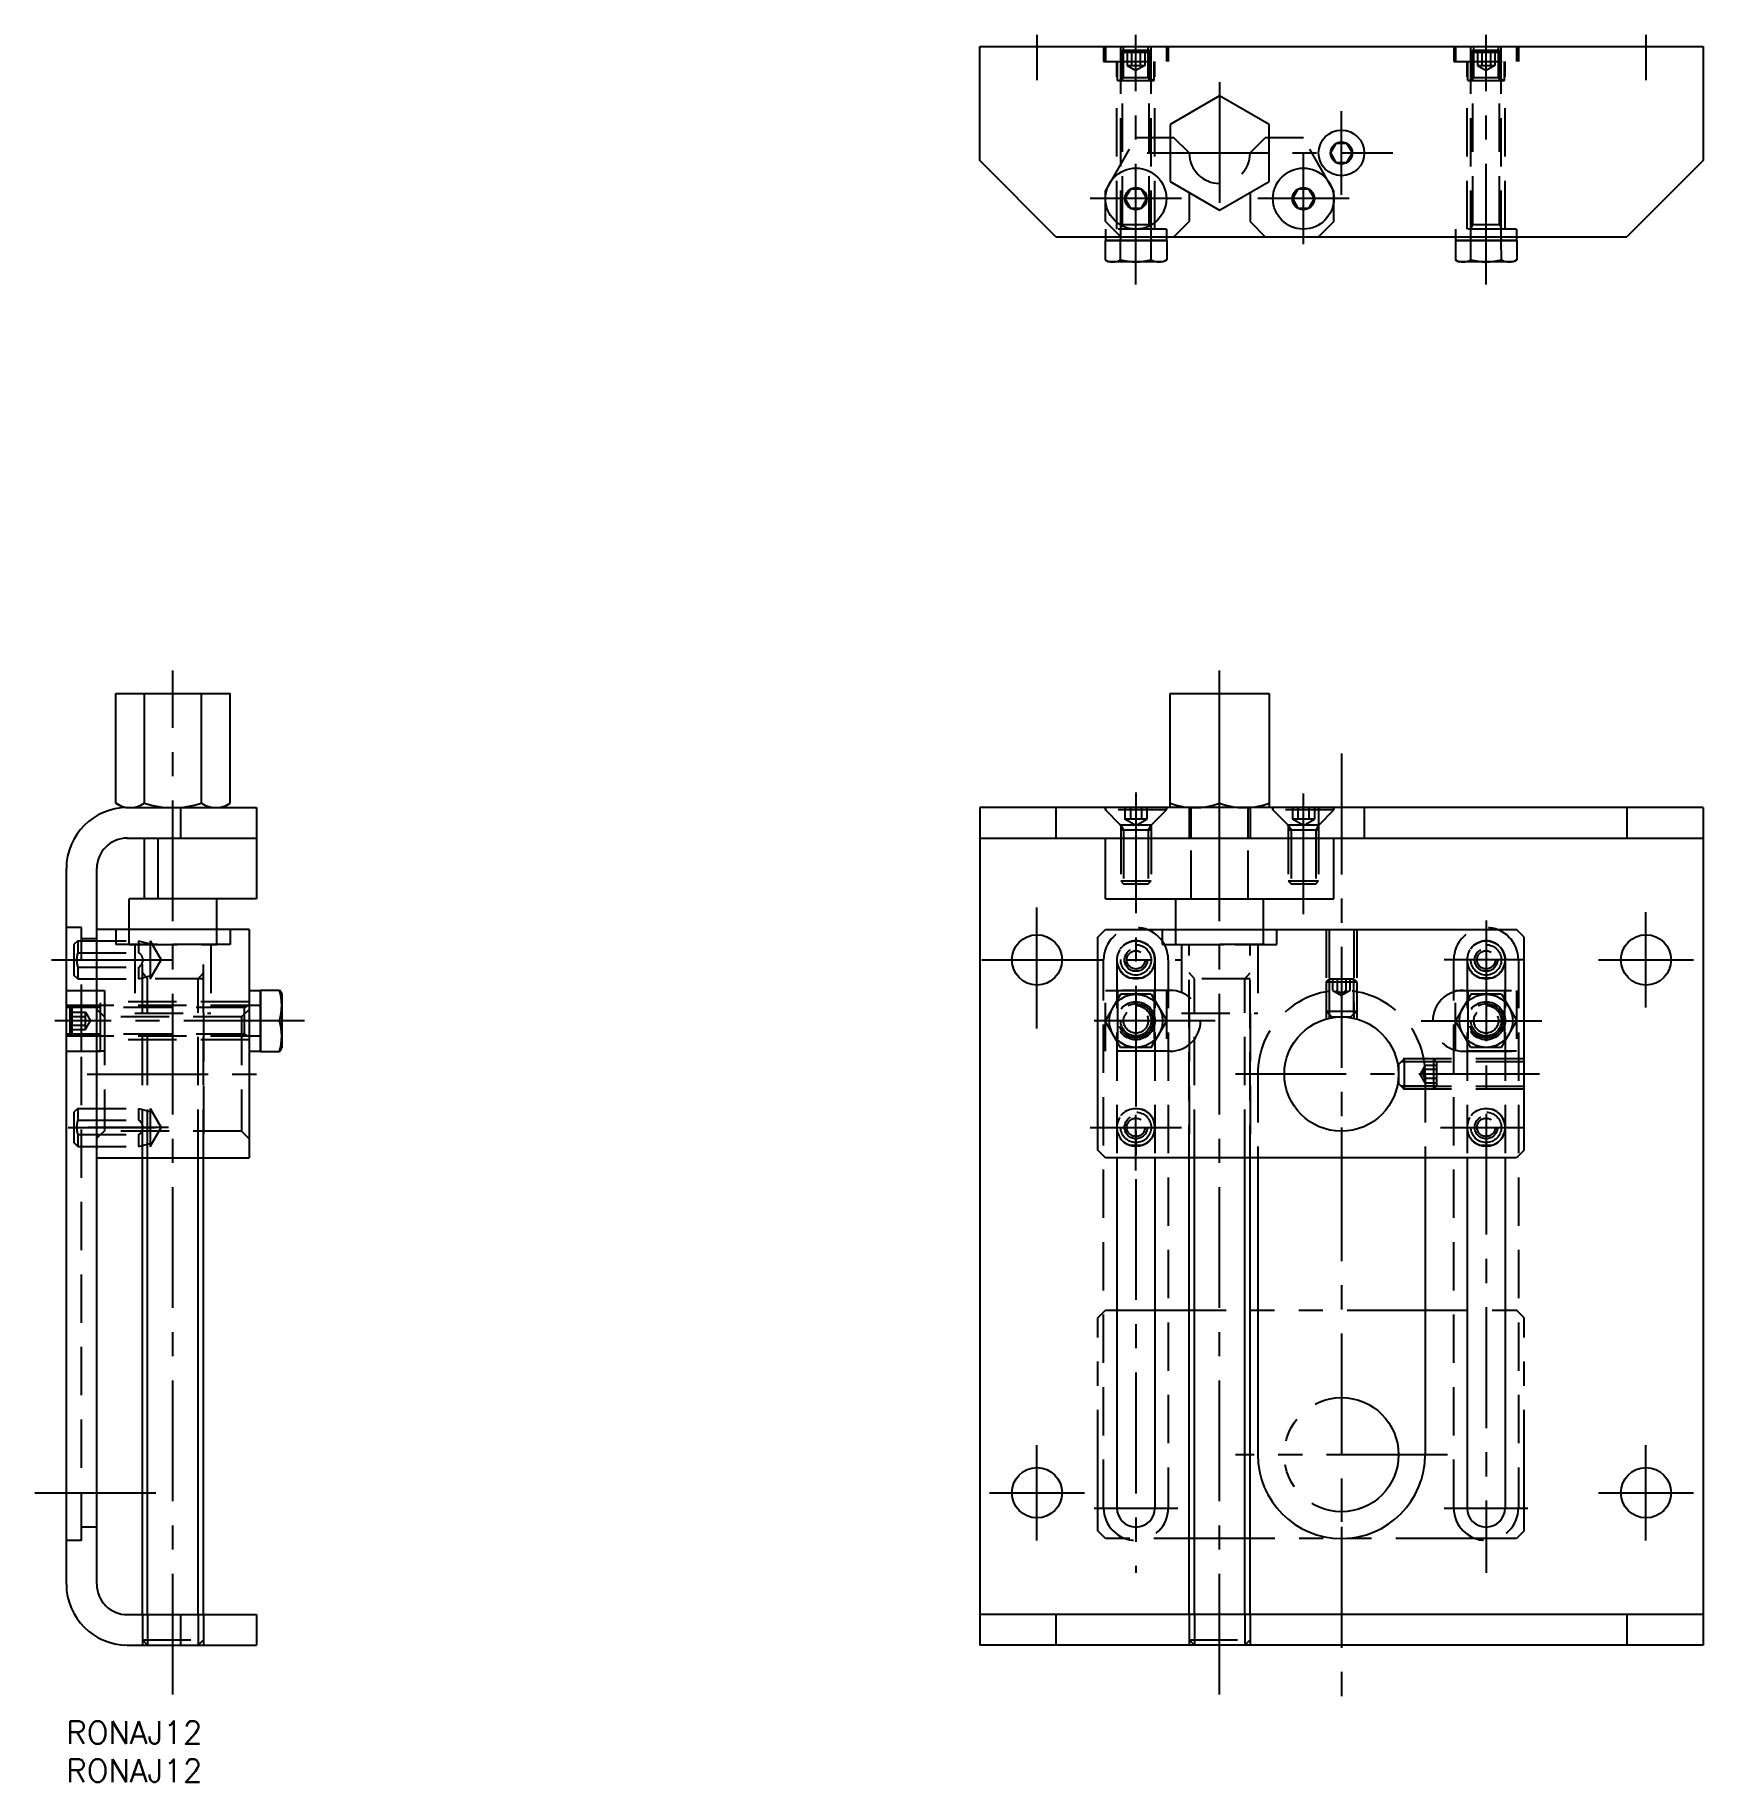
# Model space of a CAD drawing. Extents: x -4 to 215, y -8 to 222.
import ezdxf

# ---------------------------------------------------------------- set-up
doc = ezdxf.new("R2010")
doc.units = 0
doc.header["$LTSCALE"] = 0.5
for name, pattern in [('CENTER', [50.8, 31.75, -6.35, 6.35, -6.35]), ('DASHED', [19.05, 12.7, -6.35]), ('PHANTOM', [63.5, 31.75, -6.35, 6.35, -6.35, 6.35, -6.35])]:
    doc.linetypes.add(name, pattern=pattern)
for name, color, linetype in [('MSM_CENTER', 1, 'CENTER'), ('MSM_CONTINUOUS', 7, 'CONTINUOUS'), ('MSM_DASHED', 4, 'DASHED'), ('MSM_IMAGINARY', 6, 'PHANTOM'), ('MSM_NARROW', 5, 'CONTINUOUS'), ('MSM_PART_NUMBER', 7, 'CONTINUOUS')]:
    doc.layers.add(name, color=color, linetype=linetype)
doc.styles.get("Standard").update_dxf_attribs({"font": 'txt.shx', "height": 3, "bigfont": 'bigfont.shx'})

# ---------------------------------------------------------------- blocks, each defined once
blk = doc.blocks.new('*U3')
at = {"layer": 'MSM_PART_NUMBER'}
blk.add_text('RONAJ12', height=3, dxfattribs=at).set_placement((0, -3))
blk = doc.blocks.new('*U4')
at = {"layer": 'MSM_PART_NUMBER'}
blk.add_text('RONAJ12', height=3, dxfattribs=at).set_placement((0, -8))

msp = doc.modelspace()

# ---------------------------------------------------------------- linework, layer by layer
at = {"layer": 'MSM_CENTER'}
for p, q in [((127.5, 221.5), (127.5, 215.55)), ((140.5, 188.7), (140.5, 221.5)), ((186.5, 188.7), (186.5, 221.5)), ((207.5, 221.5), (207.5, 215.55)), ((151.5, 215.31), (151.5, 196.71)), ((167.5, 200.5), (167.5, 211.5)), ((142, 206), (174.27, 206)), ((162.5, 194), (162.5, 206)), ((146.5, 200), (134.5, 200)), ((168.5, 200), (156.5, 200)), ((14, 3.48), (14, 138)), ((151.5, 3.48), (151.5, 138)), ((167.5, 127.11), (167.5, 2.95)), ((140.5, 122), (140.5, 19.5)), ((162.5, 106), (162.5, 122)), ((127.5, 91), (127.5, 109)), ((207.5, 93.75), (207.5, 106.25)), ((186.5, 105.18), (186.5, 19.5)), ((186.5, 103), (186.5, 101.5)), ((-1.95, 100), (14.3, 100)), ((120.25, 100), (146.5, 100)), ((191.5, 100), (181, 100)), ((201.25, 100), (213.75, 100)), ((31.3, 92), (-1.5, 92)), ((150.89, 92), (132.58, 92)), ((177.96, 92), (195.04, 92)), ((2.74, 85), (25.48, 85)), ((193.53, 85), (153.57, 85)), ((140.5, 72.32), (140.5, 79.65)), ((0.23, 78), (11.68, 78)), ((13.44, 78), (2.83, 78)), ((134.5, 78), (146.5, 78)), ((167.5, 78), (167.5, 74)), ((180.5, 78), (191.5, 78)), ((127.5, 23.75), (127.5, 36.25)), ((181.43, 35), (153.57, 35)), ((207.5, 23.75), (207.5, 36.25)), ((-4.12, 30), (12.12, 30)), ((121.25, 30), (133.75, 30)), ((201.25, 30), (213.75, 30)), ((135, 28), (146, 28)), ((181, 28), (192, 28))]:
    msp.add_line(p, q, dxfattribs=at)
at = {"layer": 'MSM_CONTINUOUS'}
for p, q in [((120, 220), (215, 220)), ((120, 205), (120, 220)), ((215, 220), (215, 205)), ((151.5, 213.51), (145, 209.75)), ((158, 209.75), (151.5, 213.51)), ((145, 209.75), (145, 202.25)), ((158, 202.25), (158, 209.75)), ((166.78, 207.25), (166.06, 206)), ((168.22, 207.25), (166.78, 207.25)), ((168.94, 206), (168.22, 207.25)), ((130, 195), (120, 205)), ((166.06, 206), (166.78, 204.75)), ((166.78, 204.75), (168.22, 204.75)), ((168.22, 204.75), (168.94, 206)), ((215, 205), (205, 195)), ((145, 202.25), (151.5, 198.49)), ((151.5, 198.49), (158, 202.25)), ((139.78, 201.25), (139.06, 200)), ((139.06, 200), (139.78, 198.75)), ((141.22, 201.25), (139.78, 201.25)), ((141.94, 200), (141.22, 201.25)), ((141.22, 198.75), (141.94, 200)), ((147.5, 200.8), (147.5, 197)), ((155.5, 200.8), (155.5, 197)), ((161.78, 201.25), (161.06, 200)), ((161.06, 200), (161.78, 198.75)), ((163.22, 201.25), (161.78, 201.25)), ((163.94, 200), (163.22, 201.25)), ((163.22, 198.75), (163.94, 200)), ((139.78, 198.75), (141.22, 198.75)), ((161.78, 198.75), (163.22, 198.75)), ((145.5, 195), (147.5, 197)), ((155.5, 197), (157.5, 195)), ((130, 195), (205, 195)), ((136.46, 194.5), (138.3, 194.5)), ((136.46, 194.5), (136.46, 191.98)), ((136.5, 195), (136.5, 194.5)), ((144.5, 194.5), (136.5, 194.5)), ((138.3, 194.5), (142.7, 194.5)), ((138.48, 191.98), (138.48, 194.5)), ((142.5, 194.5), (138.5, 194.5)), ((142.52, 191.98), (142.5, 194.5)), ((142.7, 194.5), (144.54, 194.5)), ((144.5, 195), (144.5, 194.5)), ((144.54, 194.5), (144.54, 191.98)), ((182.46, 194.5), (184.3, 194.5)), ((182.46, 194.5), (182.46, 191.98)), ((182.5, 195), (182.5, 194.5)), ((190.5, 194.5), (182.5, 194.5)), ((184.3, 194.5), (188.7, 194.5)), ((184.48, 191.98), (184.48, 194.5)), ((188.5, 194.5), (184.5, 194.5)), ((188.52, 191.98), (188.5, 194.5)), ((188.7, 194.5), (190.54, 194.5)), ((190.5, 195), (190.5, 194.5)), ((190.54, 194.5), (190.54, 191.98)), ((136.46, 191.98), (136.94, 191.7)), ((144.06, 191.7), (136.94, 191.7)), ((144.54, 191.98), (144.06, 191.7)), ((182.46, 191.98), (182.94, 191.7)), ((190.06, 191.7), (182.94, 191.7)), ((190.54, 191.98), (190.06, 191.7)), ((6.49, 120.58), (6.49, 135)), ((6.49, 135), (21.51, 135)), ((10.25, 120.58), (10.25, 135)), ((17.75, 120.58), (17.75, 135)), ((21.51, 120.58), (21.51, 135)), ((145, 135), (158, 135)), ((145, 120), (145, 135)), ((151.5, 120.58), (151.5, 135)), ((158, 135), (158, 120)), ((7.5, 120), (6.49, 120.58)), ((8, 120), (25, 120)), ((15, 120), (15, 116)), ((20.5, 120), (21.51, 120.58)), ((25, 120), (25, 108)), ((120, 120), (120, 10)), ((215, 120), (120, 120)), ((130, 120), (130, 116)), ((147.5, 120), (147.5, 116)), ((147.75, 116), (147.75, 120)), ((155.25, 116), (155.25, 120)), ((155.5, 120), (155.5, 116)), ((205, 120), (205, 116)), ((215, 120), (215, 10)), ((8, 116), (25, 116)), ((10.25, 108), (10.25, 116)), ((12, 116), (12, 108)), ((120, 116), (215, 116)), ((136.5, 108), (136.5, 116)), ((166.5, 108), (166.5, 116)), ((0, 18), (0, 112)), ((4, 17.99), (4, 112)), ((10.25, 111), (10.25, 111)), ((25, 108), (8.25, 108)), ((8.25, 104), (8.25, 108)), ((19.75, 104), (19.75, 108)), ((136.5, 108), (166.5, 108)), ((145.75, 108), (157.25, 108)), ((145.75, 104), (145.75, 108)), ((157.25, 104), (157.25, 108)), ((24, 104), (4, 104)), ((24, 104), (24, 74)), ((135.5, 103), (136.5, 104)), ((136.5, 104), (190.5, 104)), ((191.5, 103), (190.5, 104)), ((135.5, 75), (135.5, 103)), ((191.5, 75), (191.5, 103)), ((4, 96), (5, 96)), ((5, 96), (5, 88)), ((24, 96), (25.5, 96)), ((24, 96), (24, 88)), ((25.5, 94.2), (25.5, 96.04)), ((25.5, 96.04), (28.02, 96.04)), ((25.5, 96), (25.5, 88)), ((25.5, 89.8), (25.5, 94.2)), ((28.02, 96.04), (28.3, 95.56)), ((28.3, 95.56), (28.3, 88.44)), ((138.48, 95.5), (136.46, 92)), ((142.52, 95.5), (138.48, 95.5)), ((142.52, 95.5), (144.54, 92)), ((184.48, 95.5), (182.46, 92)), ((188.52, 95.5), (184.48, 95.5)), ((188.52, 95.5), (190.54, 92)), ((25.5, 94), (25.5, 90)), ((28.02, 92), (25.5, 92)), ((138.48, 88.5), (136.46, 92)), ((142.52, 88.5), (144.54, 92)), ((184.48, 88.5), (182.46, 92)), ((188.52, 88.5), (190.54, 92)), ((25.5, 87.96), (25.5, 89.8)), ((5, 88), (4, 88)), ((24, 88), (25.5, 88)), ((25.5, 87.96), (28.02, 87.96)), ((28.02, 87.96), (28.3, 88.44)), ((142.52, 88.5), (138.48, 88.5)), ((188.52, 88.5), (184.48, 88.5)), ((4, 74), (24, 74)), ((10, 13.99), (10, 74)), ((18, 13.99), (18, 74)), ((136.5, 74), (135.5, 75)), ((190.5, 74), (136.5, 74)), ((190.5, 74), (136.5, 74)), ((138, 74), (138, 28)), ((143, 74), (143, 28)), ((156.5, 74), (156.5, 35)), ((178.5, 74), (178.5, 35)), ((184, 74), (184, 28)), ((189, 74), (189, 28)), ((191.5, 75), (190.5, 74)), ((147.5, 14), (147.5, 72)), ((155.5, 14), (155.5, 72)), ((8, 13.99), (25, 13.99)), ((15, 13.99), (15, 10)), ((25, 13.99), (25, 10)), ((215, 13.99), (120, 13.99)), ((130, 13.99), (130, 10)), ((155.5, 14), (147.5, 14)), ((148.5, 13.99), (148.5, 14)), ((154.5, 13.99), (154.5, 14)), ((205, 13.99), (205, 10)), ((8, 10), (25, 10)), ((215, 10), (120, 10))]:
    msp.add_line(p, q, dxfattribs=at)
for centre, radius in [((167.5, 206), 3), ((167.5, 206), 1.44), ((140.5, 200), 4), ((162.5, 200), 4), ((140.5, 200), 1.44), ((162.5, 200), 1.44), ((127.5, 100), 3.3), ((207.5, 100), 3.3), ((140.5, 92), 3.5), ((186.5, 92), 3.5), ((167.5, 85), 7.5), ((127.5, 30), 3.3), ((207.5, 30), 3.3)]:
    msp.add_circle(centre, radius, dxfattribs=at)
for centre, radius, start, end in [((137.47, 193.65), 1.96, 238.9005, 301.0995), ((140.5, 199.13), 7.43, 254.2222, 285.7778), ((143.53, 193.65), 1.96, 238.9005, 301.0995), ((183.47, 193.65), 1.96, 238.9005, 301.0995), ((186.5, 199.13), 7.43, 254.2222, 285.7778), ((189.53, 193.65), 1.96, 238.9005, 301.0995), ((8, 112), 8, 90, 180), ((8.37, 123.32), 3.32, 235.6158, 304.3842), ((14, 132.42), 12.42, 252.4121, 287.5879), ((19.63, 123.32), 3.32, 235.6158, 304.3842), ((148.25, 129.39), 9.39, 249.7438, 290.2562), ((154.75, 129.39), 9.39, 249.7438, 290.2562), ((8, 112), 4, 90, 180), ((20.87, 94.02), 7.43, 344.2222, 15.7778), ((20.87, 89.98), 7.43, 344.2222, 15.7778), ((167.5, 35), 11, 180, 0), ((140.5, 28), 2.5, 180, 0), ((186.5, 28), 2.5, 180, 360), ((8, 18), 8, 180, 270), ((8, 17.99), 4, 180, 270)]:
    msp.add_arc(centre, radius, start, end, dxfattribs=at)
at = {"layer": 'MSM_DASHED'}
for p, q in [((136.25, 220), (136.25, 218)), ((136.5, 220), (136.5, 218)), ((138.5, 215.64), (138.5, 220)), ((138.75, 219.5), (138.5, 219.25)), ((138.5, 194.7), (138.5, 219.25)), ((138.5, 219.25), (142.5, 219.25)), ((138.75, 219.5), (142.25, 219.5)), ((138.75, 196.6), (138.75, 219.5)), ((138.88, 215.86), (138.88, 220)), ((139.35, 219.5), (139.35, 217.5)), ((139.92, 219.5), (139.92, 217.5)), ((141.08, 219.5), (141.08, 217.5)), ((141.65, 219.5), (141.65, 217.5)), ((142.12, 215.86), (142.12, 220)), ((142.5, 219.25), (142.25, 219.5)), ((142.25, 196.6), (142.25, 219.5)), ((142.5, 215.64), (142.5, 220)), ((142.5, 194.7), (142.5, 219.25)), ((144.5, 220), (144.5, 218)), ((144.75, 220), (144.75, 218)), ((182.25, 220), (182.25, 218)), ((182.5, 220), (182.5, 218)), ((184.5, 215.64), (184.5, 220)), ((184.75, 219.5), (184.5, 219.25)), ((184.5, 194.7), (184.5, 219.25)), ((184.5, 219.25), (188.5, 219.25)), ((184.75, 219.5), (188.25, 219.5)), ((184.75, 196.6), (184.75, 219.5)), ((184.88, 215.86), (184.88, 220)), ((185.35, 219.5), (185.35, 217.5)), ((185.92, 219.5), (185.92, 217.5)), ((187.08, 219.5), (187.08, 217.5)), ((187.65, 219.5), (187.65, 217.5)), ((188.12, 215.86), (188.12, 220)), ((188.5, 219.25), (188.25, 219.5)), ((188.25, 196.6), (188.25, 219.5)), ((188.5, 215.64), (188.5, 220)), ((188.5, 194.7), (188.5, 219.25)), ((190.5, 220), (190.5, 218)), ((190.75, 220), (190.75, 218)), ((136.25, 218), (144.75, 218)), ((138, 216), (138, 218)), ((138.1, 215.5), (138.1, 218)), ((138.25, 215.5), (138.88, 215.86)), ((142.12, 215.86), (138.88, 215.86)), ((139.35, 217.5), (141.65, 217.5)), ((139.35, 217.5), (140.5, 216.83)), ((141.65, 217.5), (140.5, 216.83)), ((142.75, 215.5), (142.12, 215.86)), ((142.9, 215.5), (142.9, 218)), ((143, 216), (143, 218)), ((182.25, 218), (190.75, 218)), ((184, 216), (184, 218)), ((184.1, 215.5), (184.1, 218)), ((184.25, 215.5), (184.88, 215.86)), ((188.12, 215.86), (184.88, 215.86)), ((185.35, 217.5), (187.65, 217.5)), ((185.35, 217.5), (186.5, 216.83)), ((187.65, 217.5), (186.5, 216.83)), ((188.75, 215.5), (188.12, 215.86)), ((188.9, 215.5), (188.9, 218)), ((189, 216), (189, 218)), ((138, 196), (138, 215)), ((138.1, 215.5), (142.9, 215.5)), ((143, 196), (143, 215)), ((184, 196), (184, 215)), ((184.1, 215.5), (188.9, 215.5)), ((189, 196), (189, 215)), ((136.5, 201), (140.5, 208)), ((145.5, 208), (140.5, 208)), ((147.5, 206), (145.5, 208)), ((155.5, 206), (157.5, 208)), ((162.5, 208), (157.5, 208)), ((166.5, 201), (162.5, 208)), ((136.5, 197), (136.5, 201)), ((166.5, 197), (166.5, 201)), ((136.5, 197), (138.5, 195)), ((144.5, 196), (136.5, 196)), ((136.5, 196), (136.5, 195)), ((138.75, 196.6), (138.5, 196.17)), ((138.5, 196.6), (142.5, 196.6)), ((142.25, 196.6), (142.5, 196.17)), ((144.5, 196), (144.5, 195)), ((166.5, 197), (164.5, 195)), ((190.5, 196), (182.5, 196)), ((182.5, 196), (182.5, 195)), ((184.75, 196.6), (184.5, 196.17)), ((184.5, 196.6), (188.5, 196.6)), ((188.25, 196.6), (188.5, 196.17)), ((190.5, 196), (190.5, 195)), ((136.5, 119.7), (136.5, 120)), ((136.5, 120), (136.5, 119.7)), ((144.5, 119.7), (136.5, 119.7)), ((138.44, 117.76), (136.5, 119.7)), ((139.06, 120), (139.06, 118.5)), ((139.78, 120), (139.78, 118.5)), ((141.22, 120), (141.22, 118.5)), ((141.94, 120), (141.94, 118.5)), ((142.56, 117.76), (144.5, 119.7)), ((144.5, 120), (144.5, 119.8)), ((144.5, 119.7), (144.5, 120)), ((158.5, 119.7), (158.5, 120)), ((158.5, 120), (158.5, 119.7)), ((166.5, 119.7), (158.5, 119.7)), ((160.44, 117.76), (158.5, 119.7)), ((161.06, 120), (161.06, 118.5)), ((161.78, 120), (161.78, 118.5)), ((163.22, 120), (163.22, 118.5)), ((163.94, 120), (163.94, 118.5)), ((164.5, 120), (164.5, 116)), ((164.56, 117.76), (166.5, 119.7)), ((166.5, 120), (166.5, 119.8)), ((166.5, 119.7), (166.5, 120)), ((170.5, 120), (170.5, 116)), ((138.5, 117.7), (138.88, 117.04)), ((142.5, 117.7), (138.5, 117.7)), ((138.5, 117.62), (138.5, 108)), ((140.5, 117.67), (139.06, 118.5)), ((141.94, 118.5), (139.06, 118.5)), ((140.5, 117.67), (141.94, 118.5)), ((142.5, 117.7), (142.12, 117.04)), ((142.5, 117.62), (142.5, 108)), ((160.5, 117.7), (160.88, 117.04)), ((164.5, 117.7), (160.5, 117.7)), ((160.5, 117.62), (160.5, 108)), ((162.5, 117.67), (161.06, 118.5)), ((163.94, 118.5), (161.06, 118.5)), ((162.5, 117.67), (163.94, 118.5)), ((164.5, 117.7), (164.12, 117.04)), ((164.5, 117.62), (164.5, 108)), ((142.5, 117.04), (138.5, 117.04)), ((138.88, 117.04), (138.88, 108)), ((142.12, 117.04), (142.12, 108)), ((147.75, 108), (147.75, 116)), ((155.25, 108), (155.25, 116)), ((164.5, 117.04), (160.5, 117.04)), ((160.88, 117.04), (160.88, 108)), ((164.12, 117.04), (164.12, 108)), ((138.5, 110.38), (142.5, 110.38)), ((138.5, 110.38), (138.88, 110)), ((142.12, 110), (142.5, 110.38)), ((160.5, 110.38), (164.5, 110.38)), ((160.5, 110.38), (160.88, 110)), ((164.12, 110), (164.5, 110.38)), ((138.88, 110), (142.12, 110)), ((160.88, 110), (164.12, 110)), ((2, 104.25), (0, 104.25)), ((2, 23.75), (2, 104.25)), ((6.5, 104), (6.5, 102)), ((8.25, 102), (8.25, 104)), ((19.75, 102), (19.75, 104)), ((21.5, 104), (21.5, 102)), ((144, 102), (144, 104)), ((145.75, 102), (145.75, 104)), ((157.25, 102), (157.25, 104)), ((159, 102), (159, 104)), ((165.5, 104), (165.5, 92.23)), ((165.88, 104), (165.88, 92.32)), ((169.12, 104), (169.12, 92.32)), ((169.5, 104), (169.5, 92.23)), ((1.5, 102.5), (1, 102)), ((1, 102), (1, 98)), ((1.5, 102.5), (11, 102.5)), ((1.5, 102.5), (1.5, 100.94)), ((4, 102.75), (2, 102.75)), ((21.5, 102), (6.5, 102)), ((8.25, 102), (19.75, 102)), ((9, 102), (9, 93)), ((9.5, 102.5), (9.5, 100.94)), ((9.5, 102.5), (11, 102.1)), ((9.5, 102.37), (9.5, 102.37)), ((10, 74), (10, 102)), ((11, 102.5), (11, 97.5)), ((11, 102.5), (12.44, 100)), ((19.75, 102), (14, 102)), ((18, 74), (18, 102)), ((19, 102), (19, 93)), ((144, 102), (159, 102)), ((145.75, 102), (157.25, 102)), ((146.5, 102), (146.5, 93)), ((147.5, 72), (147.5, 102)), ((157.25, 102), (151.5, 102)), ((155.5, 72), (155.5, 102)), ((156.5, 102), (156.5, 93)), ((1.5, 100.94), (9.5, 100.94)), ((1.5, 99.06), (9.5, 99.06)), ((1.5, 99.06), (1.5, 97.5)), ((9.5, 99.06), (9.5, 97.5)), ((11, 97.5), (12.44, 100)), ((136.25, 28), (136.25, 100)), ((138, 100), (138, 74)), ((143, 100), (143, 74)), ((144.75, 100), (144.75, 28)), ((182.25, 28), (182.25, 100)), ((184, 100), (184, 74)), ((189, 100), (189, 74)), ((190.75, 100), (190.75, 28)), ((1.5, 97.5), (1, 98)), ((1.5, 97.5), (11, 97.5)), ((9.5, 97.5), (11, 97.9)), ((10.68, 97.5), (10, 98.31)), ((18, 97.5), (10, 97.5)), ((10.68, 74), (10.68, 97.5)), ((17.32, 97.5), (18, 98.31)), ((17.32, 74), (17.32, 97.5)), ((139.65, 97.65), (141.35, 97.65)), ((148.18, 97.5), (147.5, 98.31)), ((155.5, 97.5), (147.5, 97.5)), ((148.18, 74), (148.18, 97.5)), ((154.82, 97.5), (155.5, 98.31)), ((154.82, 74), (154.82, 97.5)), ((165.5, 97.1), (165.9, 97.5)), ((165.5, 97.1), (165.5, 93.25)), ((165.5, 97.1), (169.5, 97.1)), ((165.9, 97.5), (165.9, 92.85)), ((165.9, 97.5), (169.1, 97.5)), ((166.35, 96), (166.35, 97.5)), ((166.92, 97.5), (166.92, 96)), ((168.08, 97.5), (168.08, 96)), ((168.65, 96), (168.65, 97.5)), ((169.1, 97.5), (169.1, 92.85)), ((169.5, 97.1), (169.1, 97.5)), ((169.5, 97.1), (169.5, 93.25)), ((185.65, 97.65), (187.35, 97.65)), ((0, 88), (0, 96)), ((0, 96), (4.5, 96)), ((2, 88), (2, 96)), ((4.5, 88), (4.5, 96)), ((24, 94.5), (5, 94.5)), ((145, 96), (135.5, 96)), ((136.5, 96), (144.5, 96)), ((136.5, 88), (136.5, 96)), ((138.1, 96), (138.1, 88)), ((142.9, 96), (142.9, 88)), ((144.5, 96), (144.5, 88)), ((166.35, 96), (167.5, 95.33)), ((168.65, 96), (167.5, 95.33)), ((182.5, 96), (190.5, 96)), ((182.5, 88), (182.5, 96)), ((183.5, 96), (191.5, 96)), ((184.1, 96), (184.1, 88)), ((188.9, 96), (188.9, 88)), ((190.5, 96), (190.5, 88)), ((25.3, 94), (0, 94)), ((23.4, 93.75), (0, 93.75)), ((0.75, 94), (0.5, 93.75)), ((0.5, 90.25), (0.5, 93.75)), ((0.5, 93.15), (2.5, 93.15)), ((0.5, 92.58), (2.5, 92.58)), ((0.75, 90), (0.75, 94)), ((2.5, 90.85), (2.5, 93.15)), ((2.5, 93.15), (3.17, 92)), ((2.5, 90.85), (3.17, 92)), ((5.02, 92.5), (4.02, 93.5)), ((23.02, 92.5), (5.02, 92.5)), ((5.02, 92.5), (5.02, 77.5)), ((9, 93), (19, 93)), ((18, 93), (18, 74)), ((23.02, 92.5), (24, 93.48)), ((23.02, 92.5), (23.02, 77.5)), ((23.4, 93.75), (23.83, 94)), ((23.4, 90), (23.4, 94)), ((138.1, 92), (138.1, 92)), ((146.5, 93), (156.5, 93)), ((147.5, 93), (147.5, 74)), ((155.5, 93), (155.5, 74)), ((165.5, 93.25), (169.5, 93.25)), ((166.25, 92.5), (165.5, 93.25)), ((166.25, 92.5), (168.75, 92.5)), ((168.75, 92.5), (169.5, 93.25)), ((184.1, 92), (184.1, 92)), ((23.4, 90.25), (0, 90.25)), ((25.3, 90), (0, 90)), ((0.5, 91.42), (2.5, 91.42)), ((0.5, 90.85), (2.5, 90.85)), ((0.5, 90.25), (0.75, 90)), ((23.4, 90.25), (23.83, 90)), ((138.1, 90), (138.1, 90)), ((184.1, 90), (184.1, 90)), ((0, 88), (4.5, 88)), ((24, 89.5), (5, 89.5)), ((145, 88), (135.5, 88)), ((144.5, 88), (136.5, 88)), ((190.5, 88), (182.5, 88)), ((183.5, 88), (191.5, 88)), ((156.5, 85), (156.5, 74)), ((191.5, 87), (174.73, 87)), ((191.5, 86.62), (174.82, 86.62)), ((175, 86.25), (175.75, 87)), ((175, 86.25), (175, 83.75)), ((180, 86.6), (175.35, 86.6)), ((175.75, 87), (175.75, 83)), ((179.6, 87), (175.75, 87)), ((178.5, 86.15), (177.83, 85)), ((178.5, 83.85), (177.83, 85)), ((178.5, 86.15), (180, 86.15)), ((180, 85.58), (178.5, 85.58)), ((178.5, 85), (178.5, 74)), ((179.6, 87), (180, 86.6)), ((179.6, 87), (179.6, 83)), ((180, 86.6), (180, 83.4)), ((191.5, 83), (174.73, 83)), ((191.5, 83.38), (174.82, 83.38)), ((175, 83.75), (175.75, 83)), ((180, 83.4), (175.35, 83.4)), ((179.6, 83), (175.75, 83)), ((180, 84.42), (178.5, 84.42)), ((178.5, 83.85), (180, 83.85)), ((179.6, 83), (180, 83.4)), ((1.5, 80.5), (1, 80)), ((1.5, 80.5), (11, 80.5)), ((1.5, 80.5), (1.5, 78.94)), ((9.5, 80.5), (9.5, 78.94)), ((9.5, 80.5), (11, 80.1)), ((9.5, 80.37), (9.5, 80.37)), ((11, 80.5), (11, 75.5)), ((11, 80.5), (12.44, 78)), ((1, 80), (1, 76)), ((1.5, 78.94), (9.5, 78.94)), ((1.5, 75.5), (1, 76)), ((1.5, 77.06), (9.5, 77.06)), ((1.5, 77.06), (1.5, 75.5)), ((5.02, 77.56), (4.02, 76.56)), ((23.02, 77.5), (5.02, 77.5)), ((9.5, 77.06), (9.5, 75.5)), ((9.5, 75.5), (11, 75.9)), ((11, 75.5), (12.44, 78)), ((23.02, 77.5), (24.02, 76.5)), ((1.5, 75.5), (11, 75.5)), ((139.65, 75.65), (141.35, 75.65)), ((185.65, 75.65), (187.35, 75.65)), ((4, 25.5), (2, 25.5)), ((2, 23.75), (0, 23.75)), ((10, 14), (10, 10)), ((10.68, 13.99), (10.68, 10)), ((17.32, 14), (17.32, 10)), ((18, 13.99), (18, 10)), ((147.5, 14), (147.5, 10)), ((148.18, 13.99), (148.18, 10)), ((154.82, 14), (154.82, 10)), ((155.5, 13.99), (155.5, 10)), ((10.68, 10), (10, 10.68)), ((10, 10.68), (18, 10.68)), ((18, 10.68), (17.32, 10)), ((148.18, 10), (147.5, 10.68)), ((147.5, 10.68), (155.5, 10.68)), ((155.5, 10.68), (154.82, 10))]:
    msp.add_line(p, q, dxfattribs=at)
for centre, radius in [((140.5, 100), 2.5), ((140.5, 100), 2), ((140.5, 100), 1.5), ((140.5, 100), 1.2), ((186.5, 100), 2.5), ((186.5, 100), 2), ((186.5, 100), 1.5), ((186.5, 100), 1.2), ((140.5, 92), 2.5), ((140.5, 92), 2.25), ((186.5, 92), 2.5), ((186.5, 92), 2.25), ((140.5, 92), 2), ((140.5, 92), 1.62), ((186.5, 92), 2), ((186.5, 92), 1.62), ((140.5, 78), 2.5), ((186.5, 78), 2.5), ((140.5, 78), 2), ((140.5, 78), 1.5), ((140.5, 78), 1.2), ((186.5, 78), 2), ((186.5, 78), 1.5), ((186.5, 78), 1.2)]:
    msp.add_circle(centre, radius, dxfattribs=at)
for centre, radius, start, end in [((151.5, 206), 4, 180, 0), ((138.3, 194.7), 0.2, 270, 0), ((142.7, 194.7), 0.2, 180, 270), ((184.3, 194.7), 0.2, 270, 0), ((188.7, 194.7), 0.2, 180, 270), ((138.3, 117.62), 0.2, 0, 45), ((142.7, 117.62), 0.2, 135, 180), ((160.3, 117.62), 0.2, 0, 45), ((164.7, 117.62), 0.2, 135, 180), ((140.5, 100), 4.25, 0, 180), ((186.5, 100), 4.25, 360, 180), ((140.5, 100), 2.5, 289.9484, 250.0516), ((140.5, 100), 2.5, 0, 180), ((186.5, 100), 2.5, 289.9484, 250.0516), ((186.5, 100), 2.5, 360, 180), ((4.35, 100), 3, 161.8051, 198.1949), ((9, 100), 1.06, 298.2744, 61.7256), ((25.3, 94.2), 0.2, 270, 0), ((145, 92), 4, 270, 90), ((167.5, 85), 11, 0, 180), ((166.35, 96.46), 0.736, 297.5152, 321.6721), ((167.5, 96.46), 0.736, 218.3279, 321.6721), ((168.65, 96.46), 0.736, 218.3279, 242.4848), ((183.5, 92), 4, 90, 270), ((25.3, 89.8), 0.2, 0, 90), ((178.96, 85), 0.736, 128.3279, 231.6721), ((178.96, 86.15), 0.736, 207.5152, 231.6721), ((178.96, 83.85), 0.736, 128.3279, 152.4848), ((140.5, 78), 2.5, 289.9484, 250.0516), ((186.5, 78), 2.5, 289.9484, 250.0516), ((4.35, 78), 3, 161.8051, 198.1949), ((9, 78), 1.06, 298.2744, 61.7256), ((140.5, 28), 4.25, 180, 0), ((186.5, 28), 4.25, 180, 360)]:
    msp.add_arc(centre, radius, start, end, dxfattribs=at)
at = {"layer": 'MSM_IMAGINARY'}
for p, q in [((135.5, 53), (136.5, 54)), ((135.5, 25), (135.5, 53)), ((136.5, 54), (190.5, 54)), ((191.5, 53), (190.5, 54)), ((191.5, 25), (191.5, 53)), ((167.5, 29.4), (167.5, 26.2)), ((136.5, 24), (135.5, 25)), ((190.5, 24), (136.5, 24)), ((191.5, 25), (190.5, 24))]:
    msp.add_line(p, q, dxfattribs=at)
msp.add_circle((167.5, 35), 7.5, dxfattribs=at)
at = {"layer": 'MSM_NARROW'}
for p, q in [((10.68, 13.99), (10.68, 74)), ((17.32, 13.99), (17.32, 74)), ((148.18, 13.99), (148.18, 74)), ((154.82, 14), (154.82, 74))]:
    msp.add_line(p, q, dxfattribs=at)

# ---------------------------------------------------------------- block references
at = {"layer": 'MSM_CONTINUOUS'}
for name in ['*U3', '*U4']:
    msp.add_blockref(name, (0, 0), dxfattribs=at)

doc.saveas('drawing.dxf')
